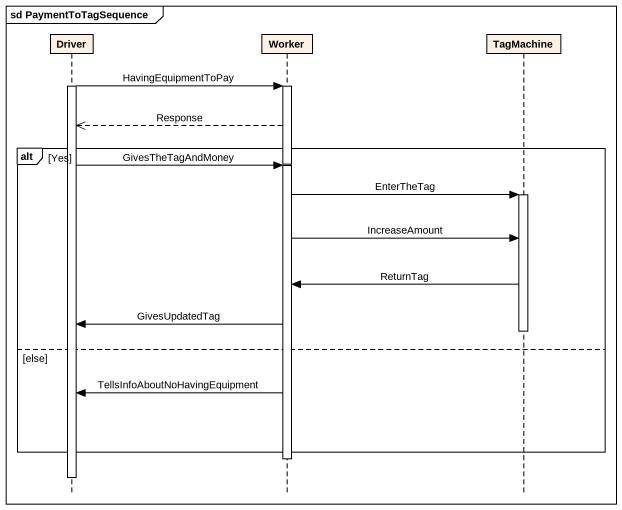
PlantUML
@startuml
mainframe sd PaymentToTagSequence
hide footbox
participant Driver
participant Worker
participant TagMachine

activate Driver
Driver -> Worker : HavingEquipmentToPay
activate Worker
Worker -->> Driver : Response
alt Yes
  deactivate Worker
  Driver -> Worker : GivesTheTagAndMoney
  activate Worker
  Worker -> TagMachine : EnterTheTag
  activate TagMachine
  Worker -> TagMachine : IncreaseAmount
  TagMachine -> Worker : ReturnTag
  Worker -> Driver : GivesUpdatedTag
  deactivate TagMachine
else else
  Worker -> Driver : TellsInfoAboutNoHavingEquipment
end
deactivate Worker
deactivate Driver
@enduml
